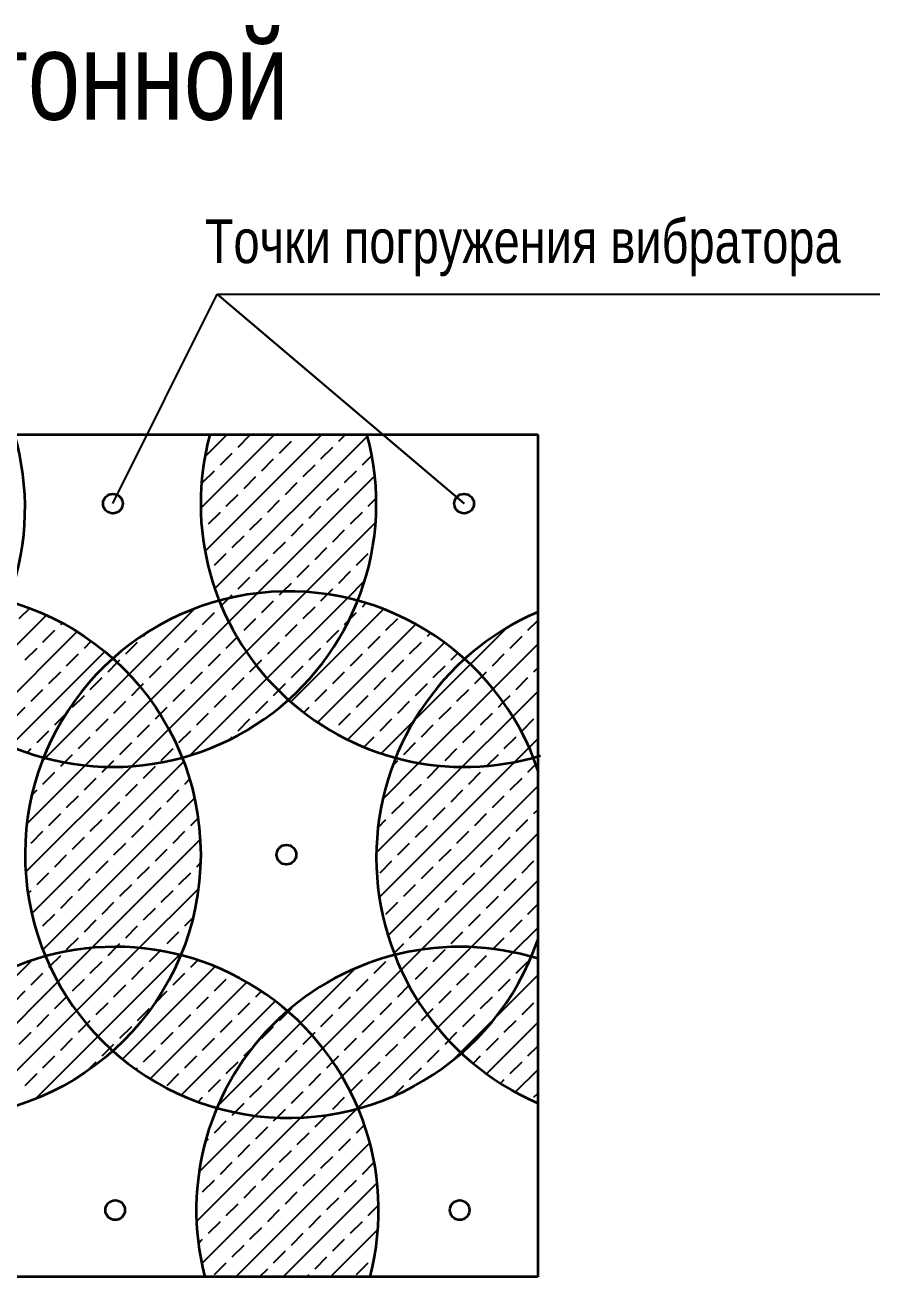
# Model space of a CAD drawing. Header units: millimetres. Extents: x 5763 to 12018931, y 39842 to 3600577.
# Drawn here: x 976403 to 987976, y 816575 to 833693 of the extents above; entities that cross this region are included whole.
import ezdxf

# ---------------------------------------------------------------- set-up
doc = ezdxf.new("R2010")
doc.units = ezdxf.units.MM
doc.layers.add('1serv', color=7, linetype='Continuous')
doc.styles.add('TXT0', font='txt', dxfattribs={"width": 0.8})

msp = doc.modelspace()

# ---------------------------------------------------------------- linework, layer by layer
at = {"color": 0, "lineweight": 35}
for p, q in [((972848.74663, 828094.68477), (983408.74663, 828094.68477)), ((983408.74663, 828094.68477), (983408.74663, 816574.68477)), ((983408.74663, 816574.68477), (972848.74663, 816574.68477))]:
    msp.add_line(p, q, dxfattribs=at)
for centre, radius in [((977602.91056, 827148.84879), 134.16408), ((982402.91056, 827148.84879), 134.16408), ((975202.91056, 822348.84879), 3600), ((979974.58269, 822348.84879), 134.16408), ((977634.58269, 817488.84879), 134.16408), ((982342.91056, 817488.84879), 134.16408)]:
    msp.add_circle(centre, radius, dxfattribs=at)
for centre, radius, start, end in [((972802.91056, 827088.84879), 3600, 163.775668575, 16.453303226), ((977602.91056, 827148.84879), 3600, 165.097800888, 15.016540918), ((982402.91056, 827148.84879), 3600, 164.853572087, 286.882842483), ((980002.91056, 822348.84879), 3600, 18.291862369, 341.096500455), ((984861.40988, 822309.18562), 3658.16529, 113.397109396, 246.602890589), ((977634.58269, 817488.84879), 3600, 345.338556229, 194.710455543), ((982342.91056, 817488.84879), 3600, 72.778555238, 194.424343919)]:
    msp.add_arc(centre, radius, start, end, dxfattribs=at)
at = {"layer": '1serv', "color": 0, "lineweight": 25, "ltscale": 100}
for p, q in [((977602.91056, 827148.84879), (979028.74663, 830014.68477)), ((979028.74663, 830014.68477), (991087.63323, 830014.68477)), ((982402.91056, 827148.84879), (979028.74663, 830014.68477)), ((979028.74663, 830014.68477), (982402.91056, 827148.84879)), ((978803.44193, 827086.99797), (979811.12873, 828094.68477)), ((978860.59679, 827790.73127), (979164.55029, 828094.68477)), ((978862.04536, 826499.02296), (980457.70717, 828094.68477)), ((978995.81713, 825986.21629), (981082.3397, 828072.73887)), ((979314.90894, 827921.75406), (979476.55355, 828083.39867)), ((979880.66507, 827840.93176), (980042.30968, 828002.57637)), ((980123.13199, 828083.39867), (980134.41809, 828094.68477)), ((980688.88812, 828002.57637), (980780.99653, 828094.68477)), ((979072.44202, 827679.28715), (979234.08663, 827840.93176)), ((980446.42121, 827760.10945), (980608.06582, 827921.75406)), ((979638.19816, 827598.46484), (979799.84277, 827760.10945)), ((980203.95429, 827517.64254), (980365.5989, 827679.28715)), ((981012.17734, 827679.28715), (981141.86919, 827808.97899)), ((978829.97511, 827436.82023), (978991.61972, 827598.46484)), ((979395.73124, 827355.99793), (979557.37585, 827517.64254)), ((979580.11458, 825923.9353), (981183.01223, 827526.83296)), ((980769.71043, 827436.82023), (980931.35504, 827598.46484)), ((979961.48738, 827275.17562), (980123.13199, 827436.82023)), ((980527.24351, 827194.35332), (980688.88812, 827355.99793)), ((979153.26433, 827113.53101), (979314.90894, 827275.17562)), ((979719.02046, 827032.70871), (979880.66507, 827194.35332)), ((981092.99965, 827113.53101), (981202.1533, 827222.68466)), ((978910.79741, 826871.0641), (979072.44202, 827032.70871)), ((980284.7766, 826951.8864), (980446.42121, 827113.53101)), ((980850.53273, 826871.0641), (981012.17734, 827032.70871)), ((979476.55355, 826790.24179), (979638.19816, 826951.8864)), ((980042.30968, 826709.41949), (980203.95429, 826871.0641)), ((980243.55452, 825940.7968), (981193.65731, 826890.89959)), ((978821.65841, 826781.92509), (978829.97511, 826790.24179)), ((979234.08663, 826547.77488), (979395.73124, 826709.41949)), ((979799.84277, 826466.95257), (979961.48738, 826628.59718)), ((980608.06582, 826628.59718), (980769.71043, 826790.24179)), ((978991.61972, 826305.30796), (979153.26433, 826466.95257)), ((980365.5989, 826386.13027), (980527.24351, 826547.77488)), ((980931.35504, 826305.30796), (981092.99965, 826466.95257)), ((979557.37585, 826224.48566), (979719.02046, 826386.13027)), ((980123.13199, 826143.66335), (980284.7766, 826305.30796)), ((979314.90894, 825982.01874), (979476.55355, 826143.66335)), ((980688.88812, 826062.84105), (980850.53273, 826224.48566)), ((979880.66507, 825901.19643), (979927.52811, 825948.05947)), ((979927.52811, 825948.05947), (980042.30968, 826062.84105)), ((980535.31025, 825909.26318), (980608.06582, 825982.01874)), ((980807.19211, 825857.85595), (981045.59045, 826096.25429)), ((979084.93746, 825752.04727), (979188.38163, 825855.49144)), ((979187.00989, 825530.83061), (979580.11458, 825923.9353)), ((979188.38163, 825855.49144), (979234.08663, 825901.19643)), ((979426.50762, 825123.7499), (980243.55452, 825940.7968)), ((979638.19816, 825658.72952), (979799.84277, 825820.37413)), ((979709.52718, 824760.19102), (980807.19211, 825857.85595)), ((980446.42121, 825820.37413), (980535.31025, 825909.26318)), ((981012.17734, 825739.55182), (981062.12363, 825789.49811)), ((975383.91781, 824314.0523), (976694.96028, 825625.09476)), ((976324.48365, 825577.90721), (976466.41333, 825719.83689)), ((977825.07627, 824815.47544), (978723.39082, 825713.78999)), ((978829.97511, 825497.08491), (978991.61972, 825658.72952)), ((979072.44202, 825739.55182), (979084.93746, 825752.04727)), ((980033.99758, 824438.08298), (981302.14271, 825706.22811)), ((980203.95429, 825577.90721), (980365.5989, 825739.55182)), ((980833.99585, 825561.37033), (980931.35504, 825658.72952)), ((976890.23978, 825497.08491), (976910.989, 825517.83413)), ((978117.76165, 824461.58237), (979187.00989, 825530.83061)), ((979395.73124, 825416.2626), (979557.37585, 825577.90721)), ((979961.48738, 825335.4403), (980123.13199, 825497.08491)), ((980399.97764, 824157.4846), (981742.91205, 825500.41901)), ((980769.71043, 825497.08491), (980833.99585, 825561.37033)), ((981335.46656, 825416.2626), (981497.11117, 825577.90721)), ((982488.60044, 824952.95052), (982985.2478, 825449.59788)), ((983275.20189, 825416.2626), (983408.74663, 825549.80734)), ((975768.01208, 824051.56812), (977115.32241, 825398.87845)), ((976647.77287, 825254.61799), (976809.41748, 825416.2626)), ((977213.529, 825173.79569), (977308.55697, 825268.82366)), ((978021.75205, 825335.4403), (978076.13963, 825389.82788)), ((978587.50819, 825254.61799), (978749.1528, 825416.2626)), ((979153.26433, 825173.79569), (979301.09516, 825321.62653)), ((979301.09516, 825321.62653), (979314.90894, 825335.4403)), ((980527.24351, 825254.61799), (980688.88812, 825416.2626)), ((981092.99965, 825173.79569), (981254.64426, 825335.4403)), ((981901.2227, 825335.4403), (981945.51815, 825379.73575)), ((983032.73497, 825173.79569), (983194.37958, 825335.4403)), ((976197.52492, 823834.50252), (977491.10753, 825128.08514)), ((976405.30595, 825012.15108), (976566.95056, 825173.79569)), ((976971.06209, 824931.32877), (977132.7067, 825092.97338)), ((977779.28514, 825092.97338), (977940.92975, 825254.61799)), ((978345.04128, 825012.15108), (978506.68589, 825173.79569)), ((978367.61097, 824064.85326), (979426.50762, 825123.7499)), ((978910.79741, 824931.32877), (979072.44202, 825092.97338)), ((979719.02046, 825092.97338), (979880.66507, 825254.61799)), ((980284.7766, 825012.15108), (980446.42121, 825173.79569)), ((980809.67159, 823920.60011), (982137.09924, 825248.02776)), ((980850.53273, 824931.32877), (981012.17734, 825092.97338)), ((981658.75578, 825092.97338), (981820.40039, 825254.61799)), ((982224.51192, 825012.15108), (982318.04612, 825105.68527)), ((982790.26806, 824931.32877), (982951.91267, 825092.97338)), ((982798.84299, 824616.61463), (983408.74663, 825226.51826)), ((977536.81822, 824850.50647), (977663.23779, 824976.92603)), ((977663.23779, 824976.92603), (977698.46283, 825012.15108)), ((978102.57436, 824769.68416), (978264.21897, 824931.32877)), ((979476.55355, 824850.50647), (979562.76003, 824936.71296)), ((979562.76003, 824936.71296), (979638.19816, 825012.15108)), ((980042.30968, 824769.68416), (980203.95429, 824931.32877)), ((981268.05333, 823732.40341), (982488.60044, 824952.95052)), ((981416.28887, 824850.50647), (981577.93348, 825012.15108)), ((981982.045, 824769.68416), (982143.68961, 824931.32877)), ((976679.02049, 823669.41966), (977825.07627, 824815.47544)), ((976728.59517, 824688.86186), (976890.23978, 824850.50647)), ((977294.35131, 824608.03955), (977455.99592, 824769.68416)), ((978655.50506, 823706.16891), (979709.52718, 824760.19102)), ((978668.3305, 824688.86186), (978829.97511, 824850.50647)), ((979234.08663, 824608.03955), (979395.73124, 824769.68416)), ((980608.06582, 824688.86186), (980769.71043, 824850.50647)), ((981173.82195, 824608.03955), (981335.46656, 824769.68416)), ((982547.80114, 824688.86186), (982648.87174, 824789.93246)), ((982648.87174, 824789.93246), (982709.44575, 824850.50647)), ((983113.55728, 824608.03955), (983275.20189, 824769.68416)), ((983356.02419, 824850.50647), (983408.74663, 824903.2289)), ((976486.12826, 824446.39494), (976647.77287, 824608.03955)), ((977860.10744, 824527.21725), (977976.62563, 824643.73544)), ((977976.62563, 824643.73544), (978021.75205, 824688.86186)), ((978425.86358, 824446.39494), (978587.50819, 824608.03955)), ((979799.84277, 824527.21725), (979866.62495, 824593.99943)), ((979866.62495, 824593.99943), (979961.48738, 824688.86186)), ((980365.5989, 824446.39494), (980527.24351, 824608.03955)), ((981739.57809, 824527.21725), (981901.2227, 824688.86186)), ((981784.57697, 823602.34861), (982798.84299, 824616.61463)), ((982305.33422, 824446.39494), (982466.97883, 824608.03955)), ((983067.17499, 824238.36819), (983408.74663, 824579.93982)), ((977051.88439, 824365.57264), (977213.529, 824527.21725)), ((977224.9264, 823568.74712), (978117.76165, 824461.58237)), ((977617.64053, 824284.75033), (977779.28514, 824446.39494)), ((978991.61972, 824365.57264), (979153.26433, 824527.21725)), ((979557.37585, 824284.75033), (979719.02046, 824446.39494)), ((980931.35504, 824365.57264), (981092.99965, 824527.21725)), ((981497.11117, 824284.75033), (981658.75578, 824446.39494)), ((982871.09036, 824365.57264), (982938.37073, 824432.85301)), ((982938.37073, 824432.85301), (983032.73497, 824527.21725)), ((976243.66134, 824203.92803), (976405.30595, 824365.57264)), ((976809.41748, 824123.10572), (976961.93148, 824275.61973)), ((976961.93148, 824275.61973), (976971.06209, 824284.75033)), ((978183.39666, 824203.92803), (978248.2265, 824268.75786)), ((978248.2265, 824268.75786), (978345.04128, 824365.57264)), ((978749.1528, 824123.10572), (978910.79741, 824284.75033)), ((980211.71533, 824292.51137), (980284.7766, 824365.57264)), ((980688.88812, 824123.10572), (980850.53273, 824284.75033)), ((982062.86731, 824203.92803), (982224.51192, 824365.57264)), ((982377.74357, 823548.93676), (983067.17499, 824238.36819)), ((982628.62344, 824123.10572), (982790.26806, 824284.75033)), ((977375.17361, 824042.28342), (977536.81822, 824203.92803)), ((977860.85976, 823558.10205), (978367.61097, 824064.85326)), ((977940.92975, 823961.46111), (978102.57436, 824123.10572)), ((979314.90894, 824042.28342), (979476.55355, 824203.92803)), ((981254.64426, 824042.28342), (981416.28887, 824203.92803)), ((981820.40039, 823961.46111), (981982.045, 824123.10572)), ((983194.37958, 824042.28342), (983356.02419, 824203.92803)), ((976566.95056, 823880.63881), (976728.59517, 824042.28342)), ((977132.7067, 823799.8165), (977294.35131, 823961.46111)), ((978506.68589, 823880.63881), (978668.3305, 824042.28342)), ((979190.38903, 823917.76351), (979234.08663, 823961.46111)), ((980599.12716, 824033.34476), (980608.06582, 824042.28342)), ((981032.32263, 823819.96179), (981173.82195, 823961.46111)), ((982386.15653, 823880.63881), (982547.80114, 824042.28342)), ((982951.91267, 823799.8165), (983113.55728, 823961.46111)), ((983290.6914, 823815.30615), (983408.74663, 823933.36138)), ((976431.18394, 823744.87219), (976486.12826, 823799.8165)), ((976942.78037, 823609.89017), (977051.88439, 823718.9942)), ((977698.46283, 823718.9942), (977860.10744, 823880.63881)), ((978264.21897, 823638.17189), (978425.86358, 823799.8165)), ((981577.93348, 823718.9942), (981739.57809, 823880.63881)), ((982143.68961, 823638.17189), (982305.33422, 823799.8165)), ((982714.45044, 823562.35428), (982871.09036, 823718.9942)), ((983090.50975, 823615.1245), (983290.6914, 823815.30615)), ((976410.96256, 822108.20484), (977860.85976, 823558.10205)), ((976427.82405, 822771.64478), (977224.9264, 823568.74712)), ((976493.90341, 821544.56725), (978570.55989, 823621.22374)), ((976637.96937, 823628.36853), (976679.02049, 823669.41966)), ((976890.23978, 823557.34959), (976942.78037, 823609.89017)), ((977455.99592, 823476.52728), (977529.0747, 823549.60606)), ((977529.0747, 823549.60606), (977617.64053, 823638.17189)), ((978021.75205, 823395.70498), (978183.39666, 823557.34959)), ((981202.99978, 822374.19297), (982377.74357, 823548.93676)), ((981249.14222, 821773.75698), (983090.50975, 823615.1245)), ((981282.1257, 823099.89733), (981784.57697, 823602.34861)), ((981409.35099, 823550.41171), (981497.11117, 823638.17189)), ((981901.2227, 823395.70498), (982062.86731, 823557.34959)), ((982709.44575, 823557.34959), (982714.45044, 823562.35428)), ((983275.20189, 823476.52728), (983383.93068, 823585.25608)), ((976647.77287, 823314.88267), (976809.41748, 823476.52728)), ((977213.529, 823234.06037), (977375.17361, 823395.70498)), ((978587.50819, 823314.88267), (978652.20077, 823379.57526)), ((982466.97883, 823314.88267), (982628.62344, 823476.52728)), ((983032.73497, 823234.06037), (983194.37958, 823395.70498)), ((976496.26792, 823163.37773), (976566.95056, 823234.06037)), ((977779.28514, 823153.23806), (977940.92975, 823314.88267)), ((978345.04128, 823072.41576), (978506.68589, 823234.06037)), ((981374.04698, 821252.0833), (983408.74663, 823286.78294)), ((981658.75578, 823153.23806), (981820.40039, 823314.88267)), ((982224.51192, 823072.41576), (982386.15653, 823234.06037)), ((976645.53125, 821049.61665), (978718.72876, 823122.81416)), ((976971.06209, 822991.59345), (977132.7067, 823153.23806)), ((977536.81822, 822910.77115), (977698.46283, 823072.41576)), ((981416.28887, 822910.77115), (981577.93348, 823072.41576)), ((982790.26806, 822991.59345), (982951.91267, 823153.23806)), ((976728.59517, 822749.12654), (976890.23978, 822910.77115)), ((978102.57436, 822829.94884), (978264.21897, 822991.59345)), ((981982.045, 822829.94884), (982143.68961, 822991.59345)), ((982547.80114, 822749.12654), (982709.44575, 822910.77115)), ((983356.02419, 822910.77115), (983408.74663, 822963.49358)), ((977294.35131, 822668.30423), (977455.99592, 822829.94884)), ((977860.10744, 822587.48193), (978021.75205, 822749.12654)), ((978668.3305, 822749.12654), (978768.02338, 822848.81942)), ((981221.70047, 822716.18274), (981335.46656, 822829.94884)), ((981739.57809, 822587.48193), (981901.2227, 822749.12654)), ((983113.55728, 822668.30423), (983275.20189, 822829.94884)), ((976486.12826, 822506.65962), (976647.77287, 822668.30423)), ((977051.88439, 822425.83732), (977213.529, 822587.48193)), ((977317.33606, 821074.84302), (978797.02972, 822554.53668)), ((978425.86358, 822506.65962), (978587.50819, 822668.30423)), ((981819.07546, 821050.53334), (983408.74663, 822640.2045)), ((982305.33422, 822506.65962), (982466.97883, 822668.30423)), ((982871.09036, 822425.83732), (983032.73497, 822587.48193)), ((976403.69989, 822424.23125), (976405.30595, 822425.83732)), ((977617.64053, 822345.01501), (977779.28514, 822506.65962)), ((978183.39666, 822264.19271), (978345.04128, 822425.83732)), ((981497.11117, 822345.01501), (981658.75578, 822506.65962)), ((982062.86731, 822264.19271), (982224.51192, 822425.83732)), ((976809.41748, 822183.3704), (976971.06209, 822345.01501)), ((977375.17361, 822102.5481), (977536.81822, 822264.19271)), ((977940.92975, 822021.72579), (978102.57436, 822183.3704)), ((978749.1528, 822183.3704), (978801.12058, 822235.33818)), ((981254.64426, 822102.5481), (981416.28887, 822264.19271)), ((981820.40039, 822021.72579), (981982.045, 822183.3704)), ((982628.62344, 822183.3704), (982790.26806, 822345.01501)), ((983194.37958, 822102.5481), (983356.02419, 822264.19271)), ((976566.95056, 821940.90349), (976728.59517, 822102.5481)), ((977132.7067, 821860.08118), (977294.35131, 822021.72579)), ((978506.68589, 821940.90349), (978668.3305, 822102.5481)), ((982386.15653, 821940.90349), (982547.80114, 822102.5481)), ((982951.91267, 821860.08118), (983113.55728, 822021.72579)), ((976442.49618, 821816.4491), (976486.12826, 821860.08118)), ((977698.46283, 821779.25888), (977860.10744, 821940.90349)), ((977962.91637, 821073.84489), (978772.72794, 821883.65646)), ((978264.21897, 821698.43657), (978425.86358, 821860.08118)), ((981577.93348, 821779.25888), (981739.57809, 821940.90349)), ((982143.68961, 821698.43657), (982305.33422, 821860.08118)), ((982500.5177, 821085.39714), (983408.74663, 821993.62606)), ((976890.23978, 821617.61427), (977051.88439, 821779.25888)), ((977455.99592, 821536.79196), (977617.64053, 821698.43657)), ((981335.46656, 821536.79196), (981497.11117, 821698.43657)), ((982709.44575, 821617.61427), (982871.09036, 821779.25888)), ((983275.20189, 821536.79196), (983408.74663, 821670.3367)), ((976647.77287, 821375.14735), (976809.41748, 821536.79196)), ((978021.75205, 821455.96965), (978183.39666, 821617.61427)), ((981901.2227, 821455.96965), (982062.86731, 821617.61427)), ((982466.97883, 821375.14735), (982628.62344, 821536.79196)), ((977213.529, 821294.32504), (977375.17361, 821455.96965)), ((977779.28514, 821213.50274), (977940.92975, 821375.14735)), ((978587.50819, 821375.14735), (978697.85161, 821485.49077)), ((981658.75578, 821213.50274), (981820.40039, 821375.14735)), ((983032.73497, 821294.32504), (983194.37958, 821455.96965)), ((983075.26801, 821013.56901), (983408.74663, 821347.04762)), ((976562.26125, 821289.63573), (976566.95056, 821294.32504)), ((976971.06209, 821051.85813), (977132.7067, 821213.50274)), ((978345.04128, 821132.68043), (978506.68589, 821294.32504)), ((982224.51192, 821132.68043), (982386.15653, 821294.32504)), ((982798.33535, 821059.92542), (982951.91267, 821213.50274)), ((976851.34035, 820608.84731), (977317.33606, 821074.84302)), ((977103.7316, 820214.66012), (977962.91637, 821073.84489)), ((977398.80883, 819863.15891), (978515.14483, 820979.49491)), ((977536.81822, 820971.03582), (977654.57568, 821088.79328)), ((977654.57568, 821088.79328), (977698.46283, 821132.68043)), ((978102.57436, 820890.21352), (978248.48037, 821036.11953)), ((978248.48037, 821036.11953), (978264.21897, 821051.85813)), ((978515.14483, 820979.49491), (978544.04613, 821008.39621)), ((980472.45221, 819703.91009), (981819.07546, 821050.53334)), ((980734.46656, 819319.34599), (982500.5177, 821085.39714)), ((980951.01164, 818889.31264), (983075.26801, 821013.56901)), ((981459.45257, 821014.19953), (981577.93348, 821132.68043)), ((981982.045, 820890.21352), (982143.68961, 821051.85813)), ((982790.26806, 821051.85813), (982798.33535, 821059.92542)), ((975456.02755, 819860.11295), (976501.94538, 820906.03078)), ((976728.59517, 820809.39121), (976742.24805, 820823.04409)), ((976742.24805, 820823.04409), (976890.23978, 820971.03582)), ((977294.35131, 820728.56891), (977455.99592, 820890.21352)), ((977735.14473, 819552.91637), (979001.48092, 820819.25256)), ((977860.10744, 820647.7466), (978021.75205, 820809.39121)), ((978668.3305, 820809.39121), (978765.52981, 820906.59053)), ((981173.82195, 820728.56891), (981335.46656, 820890.21352)), ((981739.57809, 820647.7466), (981901.2227, 820809.39121)), ((982547.80114, 820809.39121), (982709.44575, 820971.03582)), ((983113.55728, 820728.56891), (983275.20189, 820890.21352)), ((976486.12826, 820566.9243), (976647.77287, 820728.56891)), ((977051.88439, 820486.10199), (977213.529, 820647.7466)), ((978425.86358, 820566.9243), (978587.50819, 820728.56891)), ((978991.61972, 820486.10199), (979153.26433, 820647.7466)), ((980168.25425, 820046.29057), (980915.90994, 820793.94625)), ((980931.35504, 820486.10199), (981092.99965, 820647.7466)), ((982305.33422, 820566.9243), (982466.97883, 820728.56891)), ((982836.16538, 820127.88793), (983408.74663, 820700.46918)), ((982871.09036, 820486.10199), (983032.73497, 820647.7466)), ((975737.02512, 819494.53208), (976851.34035, 820608.84731)), ((976243.66134, 820324.45738), (976405.30595, 820486.10199)), ((977617.64053, 820405.27969), (977779.28514, 820566.9243)), ((978113.39117, 819284.58437), (979435.06724, 820606.26044)), ((978183.39666, 820324.45738), (978345.04128, 820486.10199)), ((979557.37585, 820405.27969), (979634.39576, 820482.29959)), ((981497.11117, 820405.27969), (981658.75578, 820566.9243)), ((982062.86731, 820324.45738), (982224.51192, 820486.10199)), ((976809.41748, 820243.63508), (976971.06209, 820405.27969)), ((977375.17361, 820162.81277), (977536.81822, 820324.45738)), ((978536.4532, 819061.06796), (979822.83028, 820347.44504)), ((978749.1528, 820243.63508), (978910.79741, 820405.27969)), ((979314.90894, 820162.81277), (979476.55355, 820324.45738)), ((980688.88812, 820243.63508), (980850.53273, 820405.27969)), ((981254.64426, 820162.81277), (981416.28887, 820324.45738)), ((982628.62344, 820243.63508), (982790.26806, 820405.27969)), ((983194.37958, 820162.81277), (983356.02419, 820324.45738)), ((975974.37233, 819085.30085), (977103.7316, 820214.66012)), ((976566.95056, 820001.16816), (976728.59517, 820162.81277)), ((977940.92975, 820081.99047), (978102.57436, 820243.63508)), ((978506.68589, 820001.16816), (978668.3305, 820162.81277)), ((979880.66507, 820081.99047), (980000.71591, 820202.0413)), ((980000.71591, 820202.0413), (980042.30968, 820243.63508)), ((980446.42121, 820001.16816), (980608.06582, 820162.81277)), ((981820.40039, 820081.99047), (981982.045, 820243.63508)), ((982223.87143, 819515.59398), (982836.16538, 820127.88793)), ((982386.15653, 820001.16816), (982547.80114, 820162.81277)), ((977132.7067, 819920.34586), (977246.07408, 820033.71324)), ((977246.07408, 820033.71324), (977294.35131, 820081.99047)), ((977698.46283, 819839.52355), (977860.10744, 820001.16816)), ((979037.81311, 818915.84942), (980168.25425, 820046.29057)), ((979072.44202, 819920.34586), (979234.08663, 820081.99047)), ((979638.19816, 819839.52355), (979799.84277, 820001.16816)), ((981012.17734, 819920.34586), (981173.82195, 820081.99047)), ((981577.93348, 819839.52355), (981739.57809, 820001.16816)), ((982707.33291, 819352.47702), (983408.74663, 820053.89074)), ((982951.91267, 819920.34586), (983113.55728, 820081.99047)), ((976324.48365, 819758.70125), (976486.12826, 819920.34586)), ((976543.36315, 819007.71323), (977398.80883, 819863.15891)), ((976890.23978, 819677.87894), (977051.88439, 819839.52355)), ((978264.21897, 819758.70125), (978425.86358, 819920.34586)), ((978829.97511, 819677.87894), (978991.61972, 819839.52355)), ((980203.95429, 819758.70125), (980325.51759, 819880.26455)), ((980325.51759, 819880.26455), (980365.5989, 819920.34586)), ((980769.71043, 819677.87894), (980931.35504, 819839.52355)), ((982143.68961, 819758.70125), (982305.33422, 819920.34586)), ((982709.44575, 819677.87894), (982871.09036, 819839.52355)), ((977455.99592, 819597.05664), (977561.8269, 819702.88762)), ((977561.8269, 819702.88762), (977617.64053, 819758.70125)), ((978021.75205, 819516.23433), (978183.39666, 819677.87894)), ((979395.73124, 819597.05664), (979513.94443, 819715.26983)), ((979513.94443, 819715.26983), (979557.37585, 819758.70125)), ((979546.44693, 818777.90481), (980472.45221, 819703.91009)), ((979961.48738, 819516.23433), (980123.13199, 819677.87894)), ((981335.46656, 819597.05664), (981497.11117, 819758.70125)), ((981901.2227, 819516.23433), (982062.86731, 819677.87894)), ((983275.20189, 819597.05664), (983408.74663, 819730.60138)), ((976647.77287, 819435.41203), (976809.41748, 819597.05664)), ((977238.65855, 819379.71927), (977375.17361, 819516.23433)), ((978587.50819, 819435.41203), (978749.1528, 819597.05664)), ((979153.26433, 819354.58972), (979314.90894, 819516.23433)), ((980527.24351, 819435.41203), (980608.87614, 819517.04466)), ((980608.87614, 819517.04466), (980688.88812, 819597.05664)), ((981092.99965, 819354.58972), (981254.64426, 819516.23433)), ((982525.49494, 819493.92813), (982628.62344, 819597.05664)), ((983032.73497, 819354.58972), (983194.37958, 819516.23433)), ((976405.30595, 819192.94511), (976566.95056, 819354.58972)), ((977918.90635, 819413.38862), (977940.92975, 819435.41203)), ((978345.04128, 819192.94511), (978506.68589, 819354.58972)), ((978910.79741, 819112.12281), (979072.44202, 819273.76742)), ((979719.02046, 819273.76742), (979880.66507, 819435.41203)), ((980167.74501, 818752.62444), (980734.46656, 819319.34599)), ((980284.7766, 819192.94511), (980446.42121, 819354.58972)), ((980850.53273, 819112.12281), (981012.17734, 819273.76742)), ((981658.75578, 819273.76742), (981820.40039, 819435.41203)), ((982899.66006, 819221.51481), (982951.91267, 819273.76742)), ((983102.86485, 819101.43053), (983408.74663, 819407.3123)), ((979476.55355, 819031.3005), (979638.19816, 819192.94511)), ((980042.30968, 818950.4782), (980203.95429, 819112.12281)), ((981427.85093, 819042.86256), (981577.93348, 819192.94511)), ((978766.50328, 818967.82868), (978829.97511, 819031.3005)), ((979269.58328, 818824.33023), (979395.73124, 818950.4782)), ((980608.06582, 818869.65589), (980769.71043, 819031.3005)), ((983356.02419, 819031.3005), (983408.74663, 819084.02294)), ((978746.36222, 817331.24165), (980167.74501, 818752.62444)), ((978781.22602, 818012.6839), (979546.44693, 818777.90481)), ((978818.19035, 816756.49135), (980932.68699, 818870.98799)), ((979010.34742, 818888.38374), (979037.81311, 818915.84942)), ((979234.08663, 818788.83359), (979269.58328, 818824.33023)), ((979799.84277, 818708.01128), (979844.18128, 818752.3498)), ((979844.18128, 818752.3498), (979961.48738, 818869.65589)), ((980365.5989, 818627.18898), (980525.37249, 818786.96256)), ((980525.37249, 818786.96256), (980527.24351, 818788.83359)), ((980932.68699, 818870.98799), (980951.01164, 818889.31264)), ((978991.61972, 818546.36667), (979153.26433, 818708.01128)), ((979557.37585, 818465.54437), (979719.02046, 818627.18898)), ((980931.35504, 818546.36667), (981040.34965, 818655.36128)), ((978865.47776, 818420.22472), (978910.79741, 818465.54437)), ((980123.13199, 818384.72206), (980284.7766, 818546.36667)), ((980688.88812, 818303.89976), (980850.53273, 818465.54437)), ((979282.96222, 816574.68477), (981115.47776, 818407.20031)), ((979314.90894, 818223.07745), (979476.55355, 818384.72206)), ((979880.66507, 818142.25515), (980042.30968, 818303.89976)), ((979072.44202, 817980.61054), (979234.08663, 818142.25515)), ((980446.42121, 818061.43284), (980608.06582, 818223.07745)), ((981012.17734, 817980.61054), (981173.82195, 818142.25515)), ((978829.97511, 817738.14362), (978991.61972, 817899.78823)), ((979638.19816, 817899.78823), (979799.84277, 818061.43284)), ((980203.95429, 817818.96593), (980365.5989, 817980.61054)), ((980769.71043, 817738.14362), (980931.35504, 817899.78823)), ((979395.73124, 817657.32132), (979557.37585, 817818.96593)), ((979929.54066, 816574.68477), (981215.34813, 817860.49224)), ((979961.48738, 817576.49901), (980123.13199, 817738.14362)), ((978746.7427, 817654.91122), (978749.1528, 817657.32132)), ((979153.26433, 817414.8544), (979314.90894, 817576.49901)), ((980527.24351, 817495.67671), (980688.88812, 817657.32132)), ((981092.99965, 817414.8544), (981233.9598, 817555.81455)), ((979719.02046, 817334.0321), (979880.66507, 817495.67671)), ((980284.7766, 817253.20979), (980446.42121, 817414.8544)), ((978910.79741, 817172.38749), (979072.44202, 817334.0321)), ((979476.55355, 817091.56518), (979638.19816, 817253.20979)), ((980576.1191, 816574.68477), (981224.7787, 817223.34437)), ((980850.53273, 817172.38749), (981012.17734, 817334.0321)), ((978771.83394, 817033.42401), (978829.97511, 817091.56518)), ((980042.30968, 817010.74288), (980203.95429, 817172.38749)), ((980608.06582, 816929.92057), (980769.71043, 817091.56518)), ((979234.08663, 816849.09826), (979395.73124, 817010.74288)), ((979799.84277, 816768.27596), (979961.48738, 816929.92057)), ((978991.61972, 816606.63135), (979153.26433, 816768.27596)), ((980365.5989, 816687.45365), (980527.24351, 816849.09826)), ((980931.35504, 816606.63135), (981092.99965, 816768.27596)), ((981173.82195, 816849.09826), (981178.0415, 816853.31781)), ((979606.25158, 816574.68477), (979719.02046, 816687.45365)), ((980252.83002, 816574.68477), (980284.7766, 816606.63135))]:
    msp.add_line(p, q, dxfattribs=at)

# ---------------------------------------------------------------- texts
at = {"layer": '1serv', "color": 0, "lineweight": 25, "ltscale": 100, "style": 'TXT0', "width": 0.8}
msp.add_text('Схема уплотнения бетонной', height=1200, dxfattribs=at).set_placement((962879.22831, 832398.10324))
at = {"layer": '1serv', "color": 0, "lineweight": 20, "style": 'TXT0', "width": 0.8}
msp.add_text('Точки погружения вибратора', height=600, dxfattribs=at).set_placement((978859.12597, 830436.82401))

doc.saveas('drawing.dxf')
